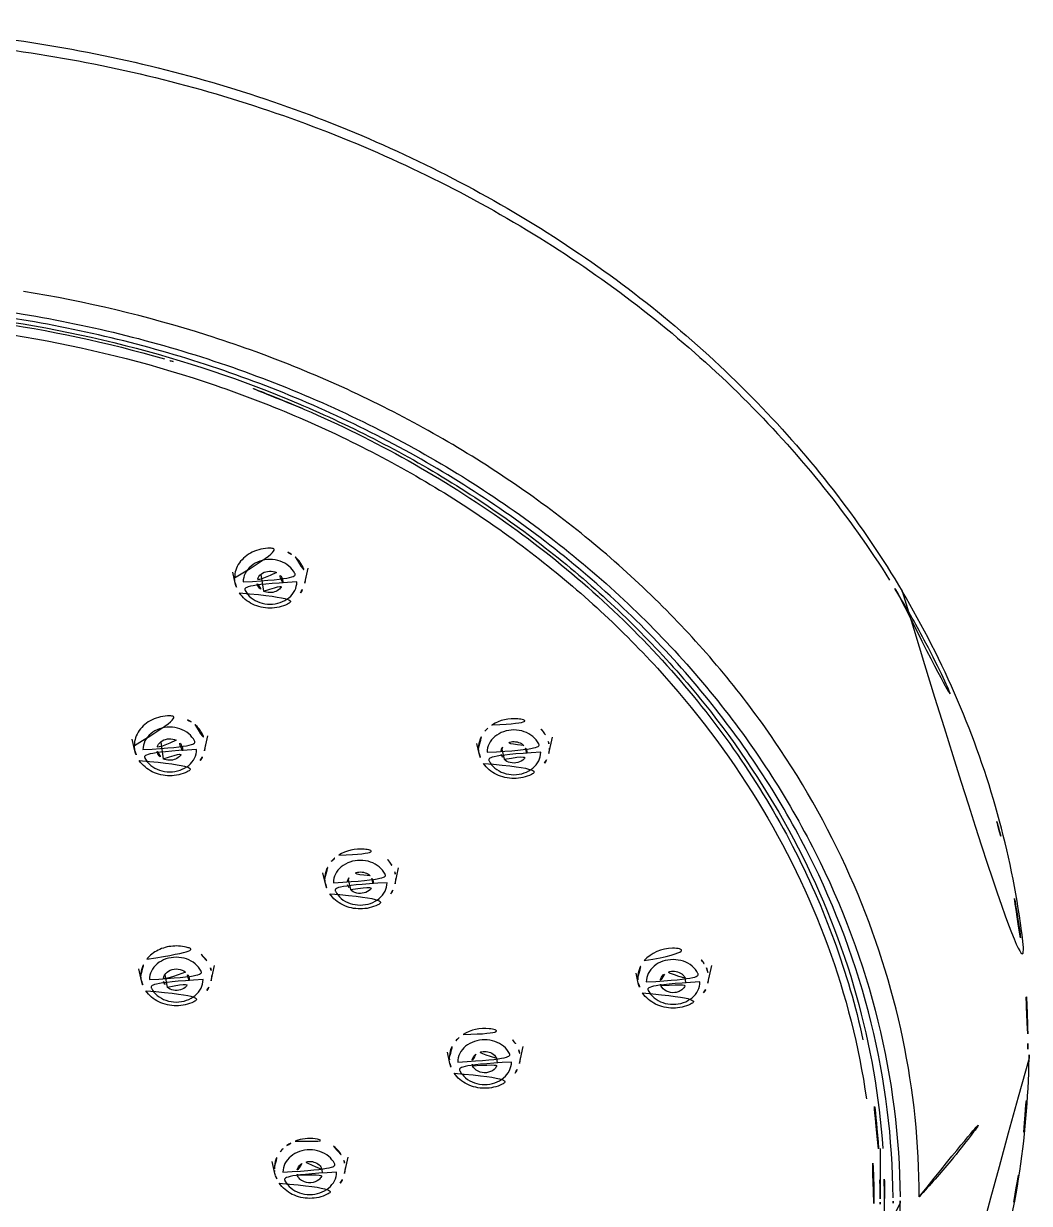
# Model space of a CAD drawing. Extents: x 16296660632 to 16296678186, y -37409619871 to -37409616409.
# Drawn here: x 16296676358.09 to 16296676393.2, y -37409616853.42 to -37409616812.25 of the extents above; entities that cross this region are included whole.
import ezdxf

# ---------------------------------------------------------------- set-up
doc = ezdxf.new("R2010")
doc.units = 0
doc.header["$LTSCALE"] = 10
doc.header["$MEASUREMENT"] = 0
doc.layers.get('0').update_dxf_attribs({"linetype": 'CONTINUOUS'})

msp = doc.modelspace()

# ---------------------------------------------------------------- linework, layer by layer
at = {"ltscale": 0.5}
for p, q in [((16296676367.82761, -37409616825.681847), (16296676367.89344, -37409616825.710274)), ((16296676365.478121, -37409616831.775093), (16296676365.392179, -37409616831.393997)), ((16296676367.90572, -37409616831.775093), (16296676368.0229, -37409616831.255463)), ((16296676365.478121, -37409616831.775093), (16296676365.456909, -37409616831.585381)), ((16296676366.376539, -37409616831.473572), (16296676366.466921, -37409616832.055771)), ((16296676367.92692, -37409616831.585381), (16296676367.90572, -37409616831.775093)), ((16296676364.40572, -37409616837.625473), (16296676364.52236, -37409616837.108253)), ((16296676376.41914, -37409616837.722229), (16296676376.548389, -37409616837.149071)), ((16296676361.978121, -37409616837.625473), (16296676361.885981, -37409616837.216873)), ((16296676361.978121, -37409616837.625473), (16296676361.956909, -37409616837.435768)), ((16296676362.88262, -37409616837.318237), (16296676362.966921, -37409616837.906158)), ((16296676364.42692, -37409616837.435768), (16296676364.40572, -37409616837.625473)), ((16296676373.991541, -37409616837.722229), (16296676373.910891, -37409616837.364571)), ((16296676373.991541, -37409616837.722229), (16296676373.970341, -37409616837.532516)), ((16296676374.78266, -37409616837.572571), (16296676374.86062, -37409616837.919281)), ((16296676376.44035, -37409616837.532516), (16296676376.41914, -37409616837.722229)), ((16296676371.056829, -37409616842.271683), (16296676371.18272, -37409616841.713432)), ((16296676368.62923, -37409616842.271683), (16296676368.541229, -37409616841.881462)), ((16296676368.62923, -37409616842.271683), (16296676368.608021, -37409616842.08197)), ((16296676369.42391, -37409616842.112038), (16296676369.49831, -37409616842.468727)), ((16296676371.078039, -37409616842.08197), (16296676371.056829, -37409616842.271683)), ((16296676362.206039, -37409616845.654404), (16296676362.111481, -37409616845.235077)), ((16296676364.63364, -37409616845.654404), (16296676364.75378, -37409616845.12162)), ((16296676379.548281, -37409616845.734787), (16296676379.47027, -37409616845.38884)), ((16296676381.97588, -37409616845.734787), (16296676382.11484, -37409616845.118599)), ((16296676362.206039, -37409616845.654404), (16296676362.184839, -37409616845.464691)), ((16296676363.023609, -37409616845.442596), (16296676363.101641, -37409616845.875542)), ((16296676364.65485, -37409616845.464691), (16296676364.63364, -37409616845.654404)), ((16296676380.322559, -37409616845.769821), (16296676380.33922, -37409616845.819168)), ((16296676380.32629, -37409616845.76886), (16296676380.339211, -37409616845.819168)), ((16296676381.211269, -37409616845.713463), (16296676381.18498, -37409616845.563004)), ((16296676381.997089, -37409616845.54509), (16296676381.97588, -37409616845.734787)), ((16296676372.97043, -37409616848.531487), (16296676372.883751, -37409616848.147087)), ((16296676375.398041, -37409616848.531487), (16296676375.531691, -37409616847.938797)), ((16296676373.74345, -37409616848.561523), (16296676373.76137, -37409616848.615868)), ((16296676373.748091, -37409616848.560402), (16296676373.76137, -37409616848.615868)), ((16296676374.63303, -37409616848.514954), (16296676374.60713, -37409616848.359703)), ((16296676375.419241, -37409616848.341789), (16296676375.398041, -37409616848.531487)), ((16296676387.99192, -37409616851.506493), (16296676387.99192, -37409616853.263763)), ((16296676366.86478, -37409616852.372093), (16296676366.770439, -37409616851.953743)), ((16296676369.292379, -37409616852.372093), (16296676369.42136, -37409616851.800133)), ((16296676366.88566, -37409616852.448486), (16296676366.86478, -37409616852.372093)), ((16296676367.63665, -37409616852.397346), (16296676367.643921, -37409616852.425293)), ((16296676367.637581, -37409616852.397133), (16296676367.643921, -37409616852.425293)), ((16296676368.52706, -37409616852.358513), (16296676368.513281, -37409616852.231461)), ((16296676369.313589, -37409616852.182381), (16296676369.292379, -37409616852.372093)), ((16296676388.141899, -37409616853.277657), (16296676388.14192, -37409616853.247124))]:
    msp.add_line(p, q, dxfattribs=at)
for centre, radius, start, end in [((16296676351.136141, -37409616864.719681), 42.460476, 73.338941, 73.7692405), ((16296676351.35869, -37409616864.004646), 41.711657, 66.7448004, 73.3503084), ((16296676359.87038, -37409616849.52462), 33.588253, 31.1668816, 32.1110986), ((16296676375.10808, -37409616837.741547), 1.215941, 122.569299, 125.3724636), ((16296676362.69124, -37409616848.230324), 30.475556, 14.5014382, 17.0710081), ((16296676363.15942, -37409616848.111847), 29.992623, 7.5787847, 14.5063945), ((16296676363.60804, -37409616848.043213), 29.538872, 1.0452404, 7.5615828), ((16296676380.39213, -37409616845.544441), 0.865056, 180.0432761, 192.7122275), ((16296676361.858061, -37409616853.288986), 26.134875, 3.8934712, 12.3343165), ((16296676363.736731, -37409616848.037613), 29.410102, 0.0004371, 1.0391195), ((16296676374.51581, -37409616848.352913), 0.904857, 15.9225489, 23.6359544), ((16296676363.658211, -37409616848.034683), 29.488643, 354.3575655, 359.993443), ((16296676363.488319, -37409616847.87394), 29.70359, 359.0811097, 359.6870117), ((16296676373.814289, -37409616848.341141), 0.865056, 180.0432761, 192.7122275), ((16296676361.97987, -37409616853.427803), 25.791211, 0.0083055, 8.1564221), ((16296676363.436359, -37409616848.012337), 29.71161, 349.6102321, 354.3571197), ((16296676362.12579, -37409616853.264961), 25.866124, 0.0026228, 3.8807643), ((16296676362.28261, -37409616853.248543), 25.859311, 0.0030599, 3.8693731), ((16296676367.70167, -37409616852.182297), 0.858089, 180.0048085, 185.9992245), ((16296676367.710951, -37409616852.181152), 0.867442, 186.0110995, 192.7153807), ((16296676362.384359, -37409616853.41333), 26.057557, 0, 0.4270824), ((16296676362.46011, -37409616853.413338), 26.225513, 0, 0.4773536), ((16296676362.142521, -37409616853.263741), 25.849395, 359.6017692, 0), ((16296676363.0669, -37409616847.941742), 30.087747, 345.2306334, 349.6048951)]:
    msp.add_arc(centre, radius, start, end, dxfattribs=at)
for points, knots in [([(16296676326.76503, -37409616818.489212), (16296676329.29814, -37409616817.046638), (16296676334.72699, -37409616814.635513), (16296676343.444349, -37409616812.572502), (16296676352.48262, -37409616812.087273), (16296676361.44158, -37409616813.202026), (16296676369.92909, -37409616815.870033), (16296676377.570959, -37409616819.984673), (16296676384.02096, -37409616825.372566), (16296676387.387381, -37409616829.74942), (16296676388.756611, -37409616832.056023)], [0, 0, 0, 0, 0.125519925, 0.253937169, 0.383733469, 0.513185354, 0.64062016, 0.764668528, 0.884499094, 1, 1, 1, 1]), ([(16296676326.92062, -37409616818.753311), (16296676329.42222, -37409616817.345917), (16296676334.776039, -37409616814.990517), (16296676343.362511, -37409616812.960938), (16296676352.266359, -37409616812.457947), (16296676361.1019, -37409616813.504707), (16296676369.49062, -37409616816.05748), (16296676377.07181, -37409616820.013184), (16296676383.51178, -37409616825.205978), (16296676386.918341, -37409616829.436409), (16296676388.32029, -37409616831.670403)], [0, 0, 0, 0, 0.125460168, 0.253880152, 0.383724231, 0.513258976, 0.640791586, 0.764913044, 0.884718448, 1, 1, 1, 1]), ([(16296676312.699129, -37409616853.195107), (16296676312.71629, -37409616851.132263), (16296676313.246201, -37409616846.960533), (16296676315.4835, -37409616840.995949), (16296676319.06517, -37409616835.522682), (16296676323.842621, -37409616830.749748), (16296676329.626921, -37409616826.848412), (16296676336.197399, -37409616823.958237), (16296676343.307381, -37409616822.181908), (16296676350.691891, -37409616821.582672), (16296676358.07637, -37409616822.1819), (16296676365.186291, -37409616823.958214), (16296676371.756701, -37409616826.848289), (16296676377.540951, -37409616830.749527), (16296676382.318411, -37409616835.522377), (16296676385.90015, -37409616840.995567), (16296676388.137541, -37409616846.960136), (16296676388.667521, -37409616851.13192), (16296676388.68471, -37409616853.194794)], [0, 0, 0, 0, 0.056786236, 0.114515232, 0.173930077, 0.235460743, 0.29919542, 0.364895673, 0.432059396, 0.500001234, 0.567942837, 0.635105872, 0.700805174, 0.764538933, 0.826068993, 0.885483689, 0.943212958, 1, 1, 1, 1]), ([(16296676389.353001, -37409616853.187103), (16296676389.353001, -37409616851.338188), (16296676388.96368, -37409616847.605614), (16296676387.235929, -37409616842.20105), (16296676384.421261, -37409616837.132233), (16296676380.61068, -37409616832.552094), (16296676375.92288, -37409616828.591057), (16296676370.498211, -37409616825.361183), (16296676364.498091, -37409616822.953842), (16296676360.254299, -37409616821.947594), (16296676358.091169, -37409616821.596497)], [0, 0, 0, 0, 0.114921923, 0.23130914, 0.350404068, 0.473050716, 0.599628395, 0.730048139, 0.863788042, 1, 1, 1, 1]), ([(16296676388.441191, -37409616853.219116), (16296676388.425911, -37409616851.168617), (16296676387.902531, -37409616847.021469), (16296676385.682711, -37409616841.091217), (16296676382.12553, -37409616835.649017), (16296676377.378759, -37409616830.90287), (16296676371.63032, -37409616827.023262), (16296676365.09971, -37409616824.149109), (16296676358.032351, -37409616822.382584), (16296676350.69186, -37409616821.786659), (16296676343.351391, -37409616822.382607), (16296676336.2841, -37409616824.149117), (16296676329.75358, -37409616827.023232), (16296676324.005211, -37409616830.902771), (16296676319.258459, -37409616835.648842), (16296676315.70125, -37409616841.091003), (16296676313.48135, -37409616847.021248), (16296676312.957939, -37409616851.168427), (16296676312.94264, -37409616853.218964)], [0, 0, 0, 0, 0.056786756, 0.114514246, 0.173926764, 0.235455537, 0.299189585, 0.364890721, 0.432056613, 0.500001345, 0.567945833, 0.635111014, 0.700811163, 0.764544253, 0.826072378, 0.885484714, 0.943212453, 1, 1, 1, 1]), ([(16296676338.380051, -37409616823.951424), (16296676342.35968, -37409616822.792953), (16296676350.69211, -37409616821.629158), (16296676359.02453, -37409616822.793007), (16296676363.004141, -37409616823.951523)], [0, 0, 0, 0, 0.500000133, 1, 1, 1, 1]), ([(16296676355.265301, -37409616822.352837), (16296676357.410879, -37409616822.572403), (16296676361.644449, -37409616823.316933), (16296676367.694241, -37409616825.337486), (16296676373.23937, -37409616828.198448), (16296676378.1117, -37409616831.81707), (16296676382.16382, -37409616836.088257), (16296676385.26932, -37409616840.888046), (16296676387.329069, -37409616846.070374), (16296676387.960899, -37409616849.697639), (16296676388.082979, -37409616851.503593)], [0, 0, 0, 0, 0.135969474, 0.269850897, 0.400650647, 0.527685839, 0.650682352, 0.769849943, 0.8858886, 1, 1, 1, 1]), ([(16296676314.278521, -37409616847.600708), (16296676314.694469, -37409616845.798508), (16296676315.926611, -37409616842.228172), (16296676318.84976, -37409616837.293694), (16296676322.764919, -37409616832.872978), (16296676329.21179, -37409616827.786629), (16296676339.04805, -37409616823.44239), (16296676349.86108, -37409616822.191689), (16296676358.51877, -37409616823.086388), (16296676364.790251, -37409616824.699677), (16296676370.62776, -37409616827.205727), (16296676375.852779, -37409616830.530563), (16296676380.30158, -37409616834.575569), (16296676383.83231, -37409616839.220886), (16296676386.327511, -37409616844.321854), (16296676387.249769, -37409616847.950684), (16296676387.510201, -37409616849.768723)], [0, 0, 0, 0, 0.057076022, 0.115578614, 0.175915476, 0.23824307, 0.367862325, 0.501820306, 0.569110601, 0.635642607, 0.700862585, 0.764351462, 0.825879756, 0.885451133, 0.943324254, 1, 1, 1, 1]), ([(16296676367.89344, -37409616825.710274), (16296676370.36063, -37409616826.777786), (16296676375.00794, -37409616829.362373), (16296676380.859261, -37409616834.546333), (16296676385.17314, -37409616840.723038), (16296676386.877939, -37409616845.364326), (16296676387.38966, -37409616847.706093)], [0, 0, 0, 0, 0.264864596, 0.519498323, 0.763828461, 1, 1, 1, 1]), ([(16296676365.456909, -37409616831.585381), (16296676365.456909, -37409616831.49559), (16296676365.486389, -37409616831.312248), (16296676365.658871, -37409616830.969978), (16296676366.06918, -37409616830.643784), (16296676366.69092, -37409616830.511711), (16296676367.119341, -37409616830.603607), (16296676367.30942, -37409616830.694969)], [0, 0, 0, 0, 0.112241477, 0.227675225, 0.472752111, 0.736362893, 1, 1, 1, 1]), ([(16296676365.754681, -37409616831.731323), (16296676365.754681, -37409616831.628967), (16296676365.80722, -37409616831.41571), (16296676366.021761, -37409616831.157593), (16296676366.331869, -37409616830.989548), (16296676366.691891, -37409616830.931412), (16296676367.05192, -37409616830.989532), (16296676367.362049, -37409616831.157562), (16296676367.576611, -37409616831.415703), (16296676367.62916, -37409616831.628967), (16296676367.62916, -37409616831.731323)], [0, 0, 0, 0, 0.114312006, 0.235129985, 0.364650407, 0.499988885, 0.63532732, 0.764854047, 0.885682873, 1, 1, 1, 1]), ([(16296676367.30942, -37409616830.694969), (16296676367.3326, -37409616830.706108), (16296676367.422581, -37409616830.752693), (16296676367.50709, -37409616830.810013), (16296676367.565201, -37409616830.85836)], [0, 0, 0, 0, 0.253813724, 1, 1, 1, 1]), ([(16296676367.565201, -37409616830.85836), (16296676367.67477, -37409616830.949547), (16296676367.857981, -37409616831.169823), (16296676367.92692, -37409616831.450523), (16296676367.92692, -37409616831.585381)], [0, 0, 0, 0, 0.513876692, 1, 1, 1, 1]), ([(16296676366.917021, -37409616831.406937), (16296676366.841681, -37409616831.370697), (16296676366.670759, -37409616831.337433), (16296676366.4286, -37409616831.403389), (16296676366.2549, -37409616831.572762), (16296676366.234261, -37409616831.731354), (16296676366.24958, -37409616831.800003)], [0, 0, 0, 0, 0.267261728, 0.532325978, 0.775117483, 1, 1, 1, 1]), ([(16296676367.62916, -37409616831.731323), (16296676367.62916, -37409616831.833679), (16296676367.57662, -37409616832.046944), (16296676367.362089, -37409616832.305054), (16296676367.051991, -37409616832.473099), (16296676366.691971, -37409616832.531227), (16296676366.33193, -37409616832.473129), (16296676366.02179, -37409616832.305077), (16296676365.80722, -37409616832.046944), (16296676365.754681, -37409616831.833672), (16296676365.754681, -37409616831.731323)], [0, 0, 0, 0, 0.114310105, 0.235124067, 0.364641692, 0.499979657, 0.635320228, 0.764859836, 0.885692229, 1, 1, 1, 1]), ([(16296676366.24958, -37409616831.800003), (16296676366.26161, -37409616831.853889), (16296676366.31745, -37409616831.96019), (16296676366.413219, -37409616832.029953), (16296676366.466921, -37409616832.055763)], [0, 0, 0, 0, 0.480973779, 1, 1, 1, 1]), ([(16296676366.466921, -37409616832.055763), (16296676366.53302, -37409616832.087357), (16296676366.68116, -37409616832.121208), (16296676366.898939, -37409616832.080742), (16296676367.07387, -37409616831.958817), (16296676367.132351, -37409616831.83078), (16296676367.13973, -37409616831.767967)], [0, 0, 0, 0, 0.262677776, 0.526193292, 0.773265926, 1, 1, 1, 1]), ([(16296676367.13973, -37409616831.767967), (16296676367.14802, -37409616831.697411), (16296676367.109989, -37409616831.539963), (16296676366.98687, -37409616831.44072), (16296676366.917021, -37409616831.406937)], [0, 0, 0, 0, 0.47796464, 1, 1, 1, 1]), ([(16296676365.627171, -37409616832.116661), (16296676365.73926, -37409616832.282249), (16296676366.071131, -37409616832.556473), (16296676366.693661, -37409616832.691177), (16296676367.31579, -37409616832.555008), (16296676367.646839, -37409616832.279953), (16296676367.75839, -37409616832.114113)], [0, 0, 0, 0, 0.244705046, 0.500077808, 0.755397943, 1, 1, 1, 1]), ([(16296676388.610609, -37409616832.141586), (16296676388.953091, -37409616832.707848), (16296676390.239691, -37409616834.984177), (16296676391.25094, -37409616837.417374), (16296676391.82406, -37409616839.283928)], [0, 0, 0, 0, 0.253133367, 1, 1, 1, 1]), ([(16296676388.756611, -37409616832.056023), (16296676389.482559, -37409616833.278961), (16296676390.771271, -37409616835.802422), (16296676392.17724, -37409616839.785721), (16296676393.0207, -37409616843.882637), (16296676393.199011, -37409616846.655701), (16296676393.191469, -37409616848.036209)], [0, 0, 0, 0, 0.25430859, 0.50499181, 0.753137367, 1, 1, 1, 1]), ([(16296676361.956909, -37409616837.435768), (16296676361.956909, -37409616837.345978), (16296676361.986389, -37409616837.162643), (16296676362.158871, -37409616836.820374), (16296676362.56918, -37409616836.494164), (16296676363.19092, -37409616836.362099), (16296676363.619341, -37409616836.453987), (16296676363.80942, -37409616836.545357)], [0, 0, 0, 0, 0.112241477, 0.227675225, 0.472752111, 0.736362893, 1, 1, 1, 1]), ([(16296676363.80942, -37409616836.545357), (16296676363.8326, -37409616836.556503), (16296676363.922581, -37409616836.603073), (16296676364.00709, -37409616836.660393), (16296676364.065201, -37409616836.708748)], [0, 0, 0, 0, 0.253813724, 1, 1, 1, 1]), ([(16296676364.065201, -37409616836.708748), (16296676364.17477, -37409616836.799942), (16296676364.357981, -37409616837.020203), (16296676364.42692, -37409616837.300911), (16296676364.42692, -37409616837.435768)], [0, 0, 0, 0, 0.513876692, 1, 1, 1, 1]), ([(16296676374.45352, -37409616836.716843), (16296676374.709129, -37409616836.553528), (16296676375.3396, -37409616836.411369), (16296676375.94121, -37409616836.663094), (16296676376.151409, -37409616836.871643)], [0, 0, 0, 0, 0.506020788, 1, 1, 1, 1]), ([(16296676362.254681, -37409616837.581711), (16296676362.254681, -37409616837.479362), (16296676362.30722, -37409616837.266113), (16296676362.521749, -37409616837.007988), (16296676362.831841, -37409616836.839943), (16296676363.19186, -37409616836.781799), (16296676363.55191, -37409616836.839912), (16296676363.862049, -37409616837.007957), (16296676364.07662, -37409616837.266098), (16296676364.12916, -37409616837.47937), (16296676364.12916, -37409616837.581711)], [0, 0, 0, 0, 0.114310105, 0.235124067, 0.364641692, 0.499979657, 0.635320228, 0.764859836, 0.885692229, 1, 1, 1, 1]), ([(16296676373.970341, -37409616837.532516), (16296676373.970341, -37409616837.427719), (16296676374.01075, -37409616837.212532), (16296676374.123711, -37409616837.02597), (16296676374.19368, -37409616836.942787)], [0, 0, 0, 0, 0.49089054, 1, 1, 1, 1]), ([(16296676374.19368, -37409616836.942787), (16296676374.208771, -37409616836.924873), (16296676374.272551, -37409616836.854042), (16296676374.3456, -37409616836.791672), (16296676374.40419, -37409616836.750069)], [0, 0, 0, 0, 0.245866483, 1, 1, 1, 1]), ([(16296676374.268101, -37409616837.678467), (16296676374.268101, -37409616837.576118), (16296676374.320641, -37409616837.362846), (16296676374.535179, -37409616837.104736), (16296676374.845289, -37409616836.936691), (16296676375.205311, -37409616836.878563), (16296676375.56534, -37409616836.936684), (16296676375.875469, -37409616837.104713), (16296676376.090031, -37409616837.362839), (16296676376.14258, -37409616837.576111), (16296676376.14258, -37409616837.678467)], [0, 0, 0, 0, 0.114312006, 0.235129985, 0.364650407, 0.499988885, 0.63532732, 0.764854047, 0.885682873, 1, 1, 1, 1]), ([(16296676376.151409, -37409616836.871643), (16296676376.181829, -37409616836.901817), (16296676376.29277, -37409616837.025337), (16296676376.373369, -37409616837.176987), (16296676376.407061, -37409616837.295418)], [0, 0, 0, 0, 0.258208938, 1, 1, 1, 1]), ([(16296676364.12916, -37409616837.581711), (16296676364.12916, -37409616837.684067), (16296676364.07662, -37409616837.897324), (16296676363.862089, -37409616838.155441), (16296676363.551991, -37409616838.323486), (16296676363.191971, -37409616838.381622), (16296676362.83193, -37409616838.323517), (16296676362.52179, -37409616838.155472), (16296676362.30722, -37409616837.897331), (16296676362.254681, -37409616837.684059), (16296676362.254681, -37409616837.581711)], [0, 0, 0, 0, 0.114310105, 0.235124067, 0.364641692, 0.499979657, 0.635320228, 0.764859836, 0.885692229, 1, 1, 1, 1]), ([(16296676363.417021, -37409616837.257317), (16296676363.34198, -37409616837.221237), (16296676363.17182, -37409616837.187927), (16296676362.93042, -37409616837.252991), (16296676362.756491, -37409616837.42067), (16296676362.73432, -37409616837.578377), (16296676362.748831, -37409616837.646957)], [0, 0, 0, 0, 0.267129733, 0.532174052, 0.775125933, 1, 1, 1, 1]), ([(16296676363.639469, -37409616837.620567), (16296676363.6483, -37409616837.549744), (16296676363.610901, -37409616837.39119), (16296676363.487209, -37409616837.291267), (16296676363.417021, -37409616837.257317)], [0, 0, 0, 0, 0.477944775, 1, 1, 1, 1]), ([(16296676374.80718, -37409616837.503937), (16296676374.783871, -37409616837.540802), (16296676374.75083, -37409616837.623398), (16296676374.754339, -37409616837.712532), (16296676374.764589, -37409616837.754013)], [0, 0, 0, 0, 0.505134128, 1, 1, 1, 1]), ([(16296676375.55014, -37409616837.437737), (16296676375.45215, -37409616837.340477), (16296676375.15774, -37409616837.245743), (16296676374.87886, -37409616837.390587), (16296676374.80718, -37409616837.503937)], [0, 0, 0, 0, 0.50724313, 1, 1, 1, 1]), ([(16296676375.65403, -37409616837.706871), (16296676375.65843, -37409616837.658913), (16296676375.643681, -37409616837.557243), (16296676375.58584, -37409616837.473351), (16296676375.55014, -37409616837.437737)], [0, 0, 0, 0, 0.488463436, 1, 1, 1, 1]), ([(16296676362.127171, -37409616837.967049), (16296676362.23926, -37409616838.132637), (16296676362.571131, -37409616838.406853), (16296676363.193661, -37409616838.541557), (16296676363.81579, -37409616838.405403), (16296676364.146839, -37409616838.130341), (16296676364.25839, -37409616837.964493)], [0, 0, 0, 0, 0.244705046, 0.500077808, 0.755397943, 1, 1, 1, 1]), ([(16296676362.748831, -37409616837.646957), (16296676362.76037, -37409616837.701492), (16296676362.81599, -37409616837.809402), (16296676362.91267, -37409616837.880081), (16296676362.966921, -37409616837.906151)], [0, 0, 0, 0, 0.48081204, 1, 1, 1, 1]), ([(16296676362.966921, -37409616837.906151), (16296676363.032829, -37409616837.93766), (16296676363.18049, -37409616837.971489), (16296676363.39772, -37409616837.931534), (16296676363.572571, -37409616837.810516), (16296676363.631651, -37409616837.683189), (16296676363.639469, -37409616837.620567)], [0, 0, 0, 0, 0.26257127, 0.526035171, 0.773183573, 1, 1, 1, 1]), ([(16296676376.14258, -37409616837.678467), (16296676376.14258, -37409616837.780823), (16296676376.09004, -37409616837.994087), (16296676375.8755, -37409616838.252197), (16296676375.56539, -37409616838.42025), (16296676375.20537, -37409616838.478394), (16296676374.845341, -37409616838.420273), (16296676374.53521, -37409616838.252243), (16296676374.32065, -37409616837.994102), (16296676374.268101, -37409616837.78083), (16296676374.268101, -37409616837.678467)], [0, 0, 0, 0, 0.114312006, 0.235129985, 0.364650407, 0.499988885, 0.63532732, 0.764854047, 0.885682873, 1, 1, 1, 1]), ([(16296676374.764589, -37409616837.754013), (16296676374.768351, -37409616837.769249), (16296676374.788321, -37409616837.830391), (16296676374.82621, -37409616837.885132), (16296676374.86062, -37409616837.919281)], [0, 0, 0, 0, 0.244529109, 1, 1, 1, 1]), ([(16296676374.86062, -37409616837.919281), (16296676374.919979, -37409616837.977882), (16296676375.080629, -37409616838.060867), (16296676375.343439, -37409616838.056587), (16296676375.57025, -37409616837.935371), (16296676375.64719, -37409616837.781487), (16296676375.65403, -37409616837.706871)], [0, 0, 0, 0, 0.253685259, 0.519697, 0.772122837, 1, 1, 1, 1]), ([(16296676374.140591, -37409616838.063797), (16296676374.25268, -37409616838.229393), (16296676374.584551, -37409616838.503609), (16296676375.207081, -37409616838.638321), (16296676375.82921, -37409616838.502151), (16296676376.160259, -37409616838.227097), (16296676376.271811, -37409616838.061249)], [0, 0, 0, 0, 0.244705046, 0.500077808, 0.755397943, 1, 1, 1, 1]), ([(16296676368.831369, -37409616841.492249), (16296676368.849529, -37409616841.470673), (16296676368.92713, -37409616841.385674), (16296676369.01803, -37409616841.313026), (16296676369.091209, -37409616841.266281)], [0, 0, 0, 0, 0.245122345, 1, 1, 1, 1]), ([(16296676369.091209, -37409616841.266281), (16296676369.346821, -37409616841.102966), (16296676369.977289, -37409616840.960823), (16296676370.57889, -37409616841.212532), (16296676370.789101, -37409616841.421089)], [0, 0, 0, 0, 0.506020788, 1, 1, 1, 1]), ([(16296676368.608021, -37409616842.08197), (16296676368.608021, -37409616841.977173), (16296676368.648439, -37409616841.761993), (16296676368.7614, -37409616841.575417), (16296676368.831369, -37409616841.492249)], [0, 0, 0, 0, 0.49089054, 1, 1, 1, 1]), ([(16296676368.90579, -37409616842.227921), (16296676368.90579, -37409616842.125572), (16296676368.95833, -37409616841.912308), (16296676369.172871, -37409616841.654182), (16296676369.482981, -37409616841.486137), (16296676369.843, -37409616841.428009), (16296676370.20303, -37409616841.486122), (16296676370.513161, -37409616841.65416), (16296676370.72772, -37409616841.912277), (16296676370.78027, -37409616842.125557), (16296676370.78027, -37409616842.227921)], [0, 0, 0, 0, 0.114312006, 0.235129985, 0.364650407, 0.499988885, 0.63532732, 0.764854047, 0.885682873, 1, 1, 1, 1]), ([(16296676370.789101, -37409616841.421089), (16296676370.819521, -37409616841.451271), (16296676370.93046, -37409616841.574791), (16296676371.011061, -37409616841.72644), (16296676371.044741, -37409616841.844856)], [0, 0, 0, 0, 0.258208938, 1, 1, 1, 1]), ([(16296676369.44487, -37409616842.053391), (16296676369.42197, -37409616842.089607), (16296676369.38929, -37409616842.17054), (16296676369.391729, -37409616842.258034), (16296676369.40119, -37409616842.298897)], [0, 0, 0, 0, 0.505265373, 1, 1, 1, 1]), ([(16296676370.18782, -37409616841.987183), (16296676370.08984, -37409616841.889931), (16296676369.795429, -37409616841.795189), (16296676369.51655, -37409616841.940041), (16296676369.44487, -37409616842.053391)], [0, 0, 0, 0, 0.507243055, 1, 1, 1, 1]), ([(16296676370.29138, -37409616842.259811), (16296676370.296379, -37409616842.211357), (16296676370.28233, -37409616842.108276), (16296676370.22394, -37409616842.023216), (16296676370.18782, -37409616841.987183)], [0, 0, 0, 0, 0.488463428, 1, 1, 1, 1]), ([(16296676370.78027, -37409616842.227921), (16296676370.78027, -37409616842.330269), (16296676370.72773, -37409616842.543533), (16296676370.513189, -37409616842.801659), (16296676370.203079, -37409616842.969704), (16296676369.84306, -37409616843.027832), (16296676369.48303, -37409616842.969719), (16296676369.172899, -37409616842.801682), (16296676368.95834, -37409616842.543556), (16296676368.90579, -37409616842.330276), (16296676368.90579, -37409616842.227921)], [0, 0, 0, 0, 0.114312006, 0.235129985, 0.364650407, 0.499988885, 0.63532732, 0.764854047, 0.885682873, 1, 1, 1, 1]), ([(16296676369.40119, -37409616842.298897), (16296676369.40481, -37409616842.31456), (16296676369.42445, -37409616842.377434), (16296676369.46307, -37409616842.433762), (16296676369.49831, -37409616842.468727)], [0, 0, 0, 0, 0.244476112, 1, 1, 1, 1]), ([(16296676369.49831, -37409616842.468727), (16296676369.55743, -37409616842.5271), (16296676369.717291, -37409616842.609917), (16296676369.979111, -37409616842.606377), (16296676370.20565, -37409616842.486717), (16296676370.28372, -37409616842.334152), (16296676370.29138, -37409616842.259811)], [0, 0, 0, 0, 0.253523345, 0.519416539, 0.771960536, 1, 1, 1, 1]), ([(16296676368.77828, -37409616842.613251), (16296676368.890369, -37409616842.778839), (16296676369.22224, -37409616843.053062), (16296676369.844761, -37409616843.187767), (16296676370.4669, -37409616843.051598), (16296676370.797951, -37409616842.776543), (16296676370.9095, -37409616842.610687)], [0, 0, 0, 0, 0.244705046, 0.500077808, 0.755397943, 1, 1, 1, 1]), ([(16296676362.392969, -37409616844.893478), (16296676362.497339, -37409616844.763474), (16296676362.78056, -37409616844.546059), (16296676363.298611, -37409616844.409027), (16296676363.837, -37409616844.461777), (16296676364.1607, -37409616844.627434), (16296676364.293119, -37409616844.737671)], [0, 0, 0, 0, 0.239314975, 0.494324366, 0.752658939, 1, 1, 1, 1]), ([(16296676379.757339, -37409616844.947227), (16296676379.989929, -37409616844.676407), (16296676380.73822, -37409616844.369713), (16296676381.49382, -37409616844.652542), (16296676381.73822, -37409616844.915237)], [0, 0, 0, 0, 0.498728018, 1, 1, 1, 1]), ([(16296676362.184839, -37409616845.464691), (16296676362.184839, -37409616845.363632), (16296676362.22229, -37409616845.156487), (16296676362.327511, -37409616844.975014), (16296676362.392969, -37409616844.893478)], [0, 0, 0, 0, 0.491456603, 1, 1, 1, 1]), ([(16296676362.482599, -37409616845.610626), (16296676362.482599, -37409616845.508293), (16296676362.535139, -37409616845.295021), (16296676362.74968, -37409616845.036903), (16296676363.05979, -37409616844.868858), (16296676363.419809, -37409616844.810722), (16296676363.77984, -37409616844.868843), (16296676364.08997, -37409616845.036873), (16296676364.304529, -37409616845.295013), (16296676364.35708, -37409616845.508278), (16296676364.35708, -37409616845.610626)], [0, 0, 0, 0, 0.114312006, 0.235129985, 0.364650407, 0.499988885, 0.63532732, 0.764854047, 0.885682873, 1, 1, 1, 1]), ([(16296676364.293119, -37409616844.737671), (16296676364.330709, -37409616844.768967), (16296676364.46769, -37409616844.8983), (16296676364.570089, -37409616845.065842), (16296676364.612761, -37409616845.198593)], [0, 0, 0, 0, 0.259689486, 1, 1, 1, 1]), ([(16296676379.824841, -37409616845.691032), (16296676379.824841, -37409616845.588676), (16296676379.87738, -37409616845.37542), (16296676380.091921, -37409616845.117287), (16296676380.402031, -37409616844.949257), (16296676380.762051, -37409616844.891121), (16296676381.12208, -37409616844.949242), (16296676381.432211, -37409616845.117271), (16296676381.64677, -37409616845.375397), (16296676381.69932, -37409616845.588676), (16296676381.69932, -37409616845.691032)], [0, 0, 0, 0, 0.114312006, 0.235129985, 0.364650407, 0.499988885, 0.63532732, 0.764854047, 0.885682873, 1, 1, 1, 1]), ([(16296676381.73822, -37409616844.915237), (16296676381.75766, -37409616844.936127), (16296676381.83033, -37409616845.020767), (16296676381.889351, -37409616845.117378), (16296676381.922609, -37409616845.193443)], [0, 0, 0, 0, 0.255786852, 1, 1, 1, 1]), ([(16296676363.738119, -37409616845.345802), (16296676363.66864, -37409616845.287933), (16296676363.48765, -37409616845.216003), (16296676363.210011, -37409616845.251503), (16296676363.02639, -37409616845.397987), (16296676362.966869, -37409616845.555962), (16296676362.96859, -37409616845.637703), (16296676362.976801, -37409616845.676178)], [0, 0, 0, 0, 0.259385738, 0.526106409, 0.77205525, 0.887115043, 1, 1, 1, 1]), ([(16296676363.86779, -37409616845.645981), (16296676363.87402, -37409616845.591682), (16296676363.855761, -37409616845.474457), (16296676363.78248, -37409616845.382927), (16296676363.738119, -37409616845.345802)], [0, 0, 0, 0, 0.485829126, 1, 1, 1, 1]), ([(16296676379.527081, -37409616845.54509), (16296676379.527081, -37409616845.438606), (16296676379.56885, -37409616845.219849), (16296676379.68532, -37409616845.031067), (16296676379.757339, -37409616844.947227)], [0, 0, 0, 0, 0.490635681, 1, 1, 1, 1]), ([(16296676380.459641, -37409616845.413658), (16296676380.40493, -37409616845.455009), (16296676380.314791, -37409616845.564041), (16296676380.306101, -37409616845.707298), (16296676380.32221, -37409616845.769882)], [0, 0, 0, 0, 0.514845221, 1, 1, 1, 1]), ([(16296676381.18498, -37409616845.563004), (16296676381.159109, -37409616845.503777), (16296676381.067419, -37409616845.395317), (16296676380.87035, -37409616845.312691), (16296676380.65188, -37409616845.312622), (16296676380.51564, -37409616845.371338), (16296676380.459641, -37409616845.413658)], [0, 0, 0, 0, 0.232660261, 0.485468449, 0.747296896, 1, 1, 1, 1]), ([(16296676381.922609, -37409616845.193443), (16296676381.93482, -37409616845.221367), (16296676381.977579, -37409616845.333893), (16296676381.997089, -37409616845.455276), (16296676381.997089, -37409616845.54509)], [0, 0, 0, 0, 0.253453954, 1, 1, 1, 1]), ([(16296676364.35708, -37409616845.610626), (16296676364.35708, -37409616845.71299), (16296676364.304541, -37409616845.926247), (16296676364.09, -37409616846.184372), (16296676363.77989, -37409616846.352417), (16296676363.41987, -37409616846.410553), (16296676363.059839, -37409616846.352432), (16296676362.74971, -37409616846.184402), (16296676362.535151, -37409616845.92627), (16296676362.482599, -37409616845.71299), (16296676362.482599, -37409616845.610626)], [0, 0, 0, 0, 0.114312006, 0.235129985, 0.364650407, 0.499988885, 0.63532732, 0.764854047, 0.885682873, 1, 1, 1, 1]), ([(16296676362.976801, -37409616845.676178), (16296676362.98082, -37409616845.69503), (16296676363.00428, -37409616845.771057), (16296676363.05554, -37409616845.837158), (16296676363.101641, -37409616845.875542)], [0, 0, 0, 0, 0.243120809, 1, 1, 1, 1]), ([(16296676363.101641, -37409616845.875542), (16296676363.163759, -37409616845.927002), (16296676363.321791, -37409616845.996407), (16296676363.572769, -37409616845.983009), (16296676363.78614, -37409616845.862877), (16296676363.859619, -37409616845.717247), (16296676363.86779, -37409616845.645981)], [0, 0, 0, 0, 0.255971022, 0.521313497, 0.77238755, 1, 1, 1, 1]), ([(16296676381.69932, -37409616845.691032), (16296676381.69932, -37409616845.793388), (16296676381.64678, -37409616846.006653), (16296676381.43224, -37409616846.264771), (16296676381.122129, -37409616846.432823), (16296676380.76211, -37409616846.490936), (16296676380.40209, -37409616846.432831), (16296676380.091961, -37409616846.264801), (16296676379.87739, -37409616846.006668), (16296676379.824841, -37409616845.793388), (16296676379.824841, -37409616845.691032)], [0, 0, 0, 0, 0.114312006, 0.235129985, 0.364650407, 0.499988885, 0.63532732, 0.764854047, 0.885682873, 1, 1, 1, 1]), ([(16296676380.33922, -37409616845.819168), (16296676380.375851, -37409616845.902328), (16296676380.527679, -37409616846.045357), (16296676380.77952, -37409616846.08149), (16296676380.97308, -37409616846.030067), (16296676381.096569, -37409616845.952377), (16296676381.18294, -37409616845.84362), (16296676381.208241, -37409616845.756287), (16296676381.211269, -37409616845.713463)], [0, 0, 0, 0, 0.241036691, 0.505964446, 0.639184193, 0.766436036, 0.886105413, 1, 1, 1, 1]), ([(16296676362.355089, -37409616845.995972), (16296676362.46718, -37409616846.16156), (16296676362.799061, -37409616846.435783), (16296676363.421579, -37409616846.57048), (16296676364.043711, -37409616846.434311), (16296676364.37476, -37409616846.159264), (16296676364.486309, -37409616845.993423)], [0, 0, 0, 0, 0.244705046, 0.500077808, 0.755397943, 1, 1, 1, 1]), ([(16296676379.69733, -37409616846.07637), (16296676379.80942, -37409616846.241959), (16296676380.1413, -37409616846.516167), (16296676380.763821, -37409616846.650887), (16296676381.38595, -37409616846.514709), (16296676381.716999, -37409616846.239662), (16296676381.82855, -37409616846.073807)], [0, 0, 0, 0, 0.244705046, 0.500077808, 0.755397943, 1, 1, 1, 1]), ([(16296676373.436411, -37409616847.52356), (16296676373.69842, -37409616847.357536), (16296676374.3447, -37409616847.218323), (16296676374.955191, -37409616847.491402), (16296676375.16037, -37409616847.711937)], [0, 0, 0, 0, 0.507322056, 1, 1, 1, 1]), ([(16296676372.94923, -37409616848.341789), (16296676372.94923, -37409616848.235321), (16296676372.990999, -37409616848.016548), (16296676373.107479, -37409616847.827782), (16296676373.179489, -37409616847.743927)], [0, 0, 0, 0, 0.490635681, 1, 1, 1, 1]), ([(16296676373.179489, -37409616847.743927), (16296676373.197559, -37409616847.722893), (16296676373.274599, -37409616847.64006), (16296676373.364321, -37409616847.569237), (16296676373.436411, -37409616847.52356)], [0, 0, 0, 0, 0.245207494, 1, 1, 1, 1]), ([(16296676373.24699, -37409616848.48774), (16296676373.24699, -37409616848.385384), (16296676373.29953, -37409616848.172127), (16296676373.514071, -37409616847.914001), (16296676373.824181, -37409616847.745956), (16296676374.1842, -37409616847.687828), (16296676374.54423, -37409616847.745941), (16296676374.854361, -37409616847.913971), (16296676375.06893, -37409616848.172096), (16296676375.121481, -37409616848.385384), (16296676375.121481, -37409616848.48774)], [0, 0, 0, 0, 0.114312006, 0.235129985, 0.364650407, 0.499988885, 0.63532732, 0.764854047, 0.885682873, 1, 1, 1, 1]), ([(16296676375.16037, -37409616847.711937), (16296676375.17981, -37409616847.732826), (16296676375.25248, -37409616847.817467), (16296676375.311501, -37409616847.914078), (16296676375.344761, -37409616847.990143)], [0, 0, 0, 0, 0.255786852, 1, 1, 1, 1]), ([(16296676373.88179, -37409616848.210373), (16296676373.827749, -37409616848.251213), (16296676373.738581, -37409616848.358437), (16296676373.728201, -37409616848.499527), (16296676373.74312, -37409616848.561569)], [0, 0, 0, 0, 0.51493626, 1, 1, 1, 1]), ([(16296676374.60713, -37409616848.359703), (16296676374.581261, -37409616848.300484), (16296676374.489571, -37409616848.192017), (16296676374.2925, -37409616848.109398), (16296676374.07403, -37409616848.109322), (16296676373.93779, -37409616848.168037), (16296676373.88179, -37409616848.210373)], [0, 0, 0, 0, 0.232660244, 0.485468344, 0.747296865, 1, 1, 1, 1]), ([(16296676375.121481, -37409616848.48774), (16296676375.121481, -37409616848.590088), (16296676375.06893, -37409616848.803352), (16296676374.854389, -37409616849.061478), (16296676374.544279, -37409616849.229523), (16296676374.184271, -37409616849.287651), (16296676373.82424, -37409616849.22953), (16296676373.514111, -37409616849.061501), (16296676373.29954, -37409616848.803368), (16296676373.24699, -37409616848.590103), (16296676373.24699, -37409616848.48774)], [0, 0, 0, 0, 0.114312006, 0.235129985, 0.364650407, 0.499988885, 0.63532732, 0.764854047, 0.885682873, 1, 1, 1, 1]), ([(16296676373.76137, -37409616848.615868), (16296676373.797831, -37409616848.698631), (16296676373.949089, -37409616848.840889), (16296676374.245701, -37409616848.886368), (16296676374.484381, -37409616848.790443), (16296676374.60288, -37409616848.644234), (16296676374.629351, -37409616848.557587), (16296676374.633051, -37409616848.514954)], [0, 0, 0, 0, 0.241589151, 0.507123959, 0.765509591, 0.885696387, 1, 1, 1, 1]), ([(16296676393.188089, -37409616848.350342), (16296676393.16551, -37409616849.758118), (16296676392.91872, -37409616852.583092), (16296676391.952271, -37409616856.743279), (16296676390.404261, -37409616860.773697), (16296676389.01223, -37409616863.31514), (16296676388.23288, -37409616864.543648)], [0, 0, 0, 0, 0.246472297, 0.494460772, 0.745317187, 1, 1, 1, 1]), ([(16296676373.11949, -37409616848.87307), (16296676373.231569, -37409616849.038658), (16296676373.56345, -37409616849.312866), (16296676374.18597, -37409616849.447594), (16296676374.8081, -37409616849.311417), (16296676375.139151, -37409616849.036362), (16296676375.25071, -37409616848.870506)], [0, 0, 0, 0, 0.244705046, 0.500077808, 0.755397943, 1, 1, 1, 1]), ([(16296676389.353001, -37409616853.187683), (16296676389.730021, -37409616852.780243), (16296676391.138611, -37409616851.176201), (16296676392.37401, -37409616849.415733), (16296676393.146851, -37409616848.03801)], [0, 0, 0, 0, 0.260031189, 1, 1, 1, 1]), ([(16296676367.57626, -37409616851.243111), (16296676367.79495, -37409616851.162064), (16296676368.272091, -37409616851.110046), (16296676368.72324, -37409616851.282127), (16296676368.904961, -37409616851.418312)], [0, 0, 0, 0, 0.506665153, 1, 1, 1, 1]), ([(16296676367.04282, -37409616851.622414), (16296676367.059059, -37409616851.601593), (16296676367.128531, -37409616851.51931), (16296676367.210329, -37409616851.447632), (16296676367.27651, -37409616851.400574)], [0, 0, 0, 0, 0.245370525, 1, 1, 1, 1]), ([(16296676367.14134, -37409616852.328331), (16296676367.14134, -37409616852.225983), (16296676367.19388, -37409616852.012718), (16296676367.408421, -37409616851.754593), (16296676367.718531, -37409616851.586548), (16296676368.07855, -37409616851.528419), (16296676368.43858, -37409616851.586533), (16296676368.748711, -37409616851.754562), (16296676368.96328, -37409616852.012703), (16296676369.01582, -37409616852.225983), (16296676369.01582, -37409616852.328331)], [0, 0, 0, 0, 0.114312006, 0.235129985, 0.364650407, 0.499988885, 0.63532732, 0.764854047, 0.885682873, 1, 1, 1, 1]), ([(16296676367.27651, -37409616851.400574), (16296676367.299179, -37409616851.384453), (16296676367.393579, -37409616851.322151), (16296676367.496349, -37409616851.272743), (16296676367.57626, -37409616851.243111)], [0, 0, 0, 0, 0.24608572, 1, 1, 1, 1]), ([(16296676368.904961, -37409616851.418312), (16296676368.990499, -37409616851.482407), (16296676369.14156, -37409616851.630989), (16296676369.240351, -37409616851.819473), (16296676369.271509, -37409616851.916283)], [0, 0, 0, 0, 0.512459002, 1, 1, 1, 1]), ([(16296676366.84358, -37409616852.182381), (16296676366.84358, -37409616852.08358), (16296676366.879311, -37409616851.881241), (16296676366.980009, -37409616851.702904), (16296676367.04282, -37409616851.622414)], [0, 0, 0, 0, 0.491791043, 1, 1, 1, 1]), ([(16296676368.513281, -37409616852.231461), (16296676368.493799, -37409616852.170883), (16296676368.413549, -37409616852.055527), (16296676368.224779, -37409616851.958893), (16296676368.00701, -37409616851.943581), (16296676367.86631, -37409616851.992111), (16296676367.80633, -37409616852.030067)], [0, 0, 0, 0, 0.230083962, 0.480758963, 0.743400467, 1, 1, 1, 1]), ([(16296676369.01582, -37409616852.328331), (16296676369.01582, -37409616852.430679), (16296676368.96328, -37409616852.643944), (16296676368.748739, -37409616852.902069), (16296676368.438629, -37409616853.070107), (16296676368.078621, -37409616853.128242), (16296676367.71859, -37409616853.070122), (16296676367.408449, -37409616852.902092), (16296676367.19389, -37409616852.643959), (16296676367.14134, -37409616852.430687), (16296676367.14134, -37409616852.328331)], [0, 0, 0, 0, 0.114312006, 0.235129985, 0.364650407, 0.499988885, 0.63532732, 0.764854047, 0.885682873, 1, 1, 1, 1]), ([(16296676367.80633, -37409616852.030067), (16296676367.744289, -37409616852.069321), (16296676367.63896, -37409616852.177727), (16296676367.62138, -37409616852.330688), (16296676367.63632, -37409616852.397392)], [0, 0, 0, 0, 0.517818681, 1, 1, 1, 1]), ([(16296676367.643921, -37409616852.425293), (16296676367.657869, -37409616852.468231), (16296676367.705589, -37409616852.551567), (16296676367.85972, -37409616852.676453), (16296676368.119209, -37409616852.73127), (16296676368.36787, -37409616852.639359), (16296676368.494129, -37409616852.491547), (16296676368.522909, -37409616852.402412), (16296676368.527069, -37409616852.358513)], [0, 0, 0, 0, 0.117134304, 0.241809347, 0.505834967, 0.76503367, 0.88560611, 1, 1, 1, 1]), ([(16296676367.01384, -37409616852.713661), (16296676367.125919, -37409616852.87925), (16296676367.4578, -37409616853.153473), (16296676368.08032, -37409616853.288177), (16296676368.70245, -37409616853.152008), (16296676369.033501, -37409616852.876953), (16296676369.14506, -37409616852.711113)], [0, 0, 0, 0, 0.244705046, 0.500077808, 0.755397943, 1, 1, 1, 1]), ([(16296676350.691919, -37409616884.424713), (16296676355.53116, -37409616884.424713), (16296676365.073351, -37409616882.89595), (16296676375.578251, -37409616877.192719), (16296676381.94475, -37409616870.787323), (16296676385.463381, -37409616865.358871), (16296676387.642811, -37409616859.447807), (16296676388.13949, -37409616855.318176), (16296676388.141899, -37409616853.277657)], [0, 0, 0, 0, 0.269902372, 0.52823093, 0.651504198, 0.770531231, 0.886193336, 1, 1, 1, 1]), ([(16296676388.685619, -37409616853.413322), (16296676388.685619, -37409616854.562279), (16296676388.533871, -37409616856.869492), (16296676387.85614, -37409616860.283089), (16296676386.73502, -37409616863.614532), (16296676384.653669, -37409616867.924911), (16296676380.98769, -37409616872.916893), (16296676377.206421, -37409616876.179207), (16296676375.138109, -37409616877.626404)], [0, 0, 0, 0, 0.119626195, 0.239929048, 0.361394684, 0.484579234, 0.737172623, 1, 1, 1, 1])]:
    msp.add_open_spline(points, degree=3, knots=knots, dxfattribs=at)
for points in [[(16296676365.478121, -37409616831.775093), (16296676365.505449, -37409616831.896271), (16296676365.557541, -37409616832.013786), (16296676365.627171, -37409616832.116661)], [(16296676367.75839, -37409616832.114113), (16296676367.82716, -37409616832.011864), (16296676367.878611, -37409616831.895279), (16296676367.90572, -37409616831.775093)], [(16296676376.407061, -37409616837.295418), (16296676376.42889, -37409616837.372177), (16296676376.44035, -37409616837.452713), (16296676376.44035, -37409616837.532516)], [(16296676361.978121, -37409616837.625473), (16296676362.005449, -37409616837.746658), (16296676362.057541, -37409616837.864166), (16296676362.127171, -37409616837.967049)], [(16296676364.25839, -37409616837.964493), (16296676364.32716, -37409616837.862251), (16296676364.378611, -37409616837.745667), (16296676364.40572, -37409616837.625473)], [(16296676373.991541, -37409616837.722229), (16296676374.018869, -37409616837.843407), (16296676374.070959, -37409616837.96093), (16296676374.140591, -37409616838.063797)], [(16296676376.271811, -37409616838.061249), (16296676376.34058, -37409616837.959007), (16296676376.39204, -37409616837.84243), (16296676376.41914, -37409616837.722229)], [(16296676371.044741, -37409616841.844856), (16296676371.06658, -37409616841.921631), (16296676371.078039, -37409616842.002159), (16296676371.078039, -37409616842.08197)], [(16296676368.62923, -37409616842.271683), (16296676368.656561, -37409616842.39286), (16296676368.708651, -37409616842.510384), (16296676368.77828, -37409616842.613251)], [(16296676370.9095, -37409616842.610687), (16296676370.97827, -37409616842.508461), (16296676371.02973, -37409616842.391876), (16296676371.056829, -37409616842.271683)], [(16296676364.612761, -37409616845.198593), (16296676364.640249, -37409616845.284081), (16296676364.65485, -37409616845.374893), (16296676364.65485, -37409616845.464691)], [(16296676362.206039, -37409616845.654404), (16296676362.23337, -37409616845.775574), (16296676362.28546, -37409616845.893097), (16296676362.355089, -37409616845.995972)], [(16296676364.486309, -37409616845.993423), (16296676364.55508, -37409616845.891167), (16296676364.606541, -37409616845.77459), (16296676364.63364, -37409616845.654404)], [(16296676379.548281, -37409616845.734787), (16296676379.575609, -37409616845.85598), (16296676379.627701, -37409616845.973503), (16296676379.69733, -37409616846.07637)], [(16296676381.82855, -37409616846.073807), (16296676381.89732, -37409616845.971573), (16296676381.94878, -37409616845.854988), (16296676381.97588, -37409616845.734787)], [(16296676375.38595, -37409616848.104683), (16296676375.407801, -37409616848.181442), (16296676375.419241, -37409616848.261978), (16296676375.419241, -37409616848.341789)], [(16296676372.97043, -37409616848.531487), (16296676372.997761, -37409616848.652679), (16296676373.04985, -37409616848.770203), (16296676373.11949, -37409616848.87307)], [(16296676375.25071, -37409616848.870506), (16296676375.319481, -37409616848.768272), (16296676375.37093, -37409616848.651703), (16296676375.398041, -37409616848.531487)], [(16296676369.271509, -37409616851.916283), (16296676369.299021, -37409616852.001762), (16296676369.313589, -37409616852.092583), (16296676369.313589, -37409616852.182381)], [(16296676366.887171, -37409616852.454208), (16296676366.91654, -37409616852.545853), (16296676366.95989, -37409616852.633957), (16296676367.01384, -37409616852.713661)], [(16296676369.14506, -37409616852.711113), (16296676369.21382, -37409616852.608856), (16296676369.26528, -37409616852.492287), (16296676369.292379, -37409616852.372093)]]:
    msp.add_open_spline(points, degree=3, dxfattribs=at)

doc.saveas('drawing.dxf')
